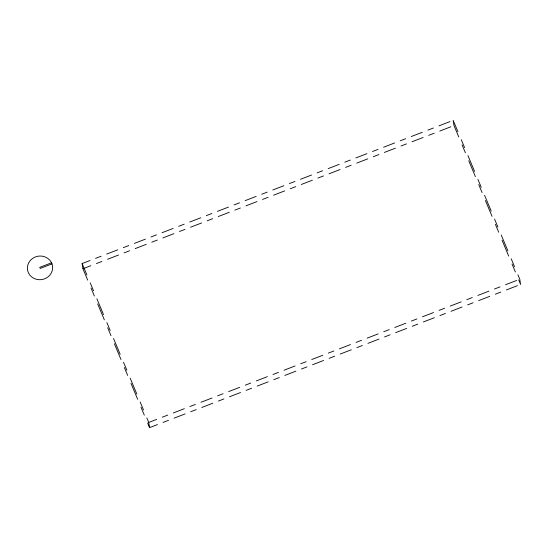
<?xml version="1.0" encoding="UTF-8"?>
<svg xmlns="http://www.w3.org/2000/svg" width="548" height="548" viewBox="0 0 548 548"><rect width="100%" height="100%" fill="white"/><g stroke="black" fill="none" stroke-linecap="round" stroke-linejoin="round"><path stroke-width="0.82" d="M51.491 262.807L39.778 267.328L40.237 268.424L51.95 263.903M87.701 280.117L82.94 268.76L82.125 263.561L90.043 260.506M95.585 258.368L101.12 256.231M106.661 254.094L117.738 249.82M123.273 247.682L128.814 245.545M134.349 243.408L145.426 239.134M150.967 236.996L156.502 234.859M162.037 232.722L173.113 228.448M178.655 226.31L184.19 224.173M189.731 222.036L200.808 217.762M206.343 215.624L211.884 213.487M217.419 211.35L228.495 207.076M234.037 204.938L239.572 202.801M245.114 200.664L256.19 196.389M261.725 194.252L267.266 192.115M272.801 189.978L283.878 185.704M289.413 183.566L294.954 181.429M300.489 179.292L311.565 175.018M317.107 172.88L322.642 170.743M328.184 168.606L339.26 164.332M344.795 162.194L350.336 160.057M355.871 157.92L366.948 153.646M372.489 151.508L378.024 149.371M383.559 147.234L394.635 142.959M400.177 140.822L405.712 138.685M411.253 136.548L422.33 132.274M427.865 130.136L433.406 127.999M438.941 125.862L450.018 121.588M82.94 268.76L90.858 265.705M96.4 263.567L101.935 261.43M107.477 259.293L118.553 255.019M124.088 252.881L129.629 250.744M135.164 248.607L146.241 244.333M151.775 242.195L157.317 240.058M162.852 237.921L173.928 233.647M179.47 231.509L185.005 229.372M190.546 227.235L201.623 222.961M207.158 220.823L212.699 218.686M218.234 216.549L229.311 212.275M234.852 210.137L240.387 208M245.929 205.863L257.005 201.589M262.54 199.451L268.075 197.314M273.616 195.177L284.693 190.903M290.228 188.765L295.769 186.628M301.304 184.491L312.381 180.217M317.922 178.079L323.457 175.942M328.999 173.805L340.075 169.531M345.61 167.393L351.152 165.256M356.686 163.119L367.763 158.845M373.298 156.707L378.839 154.57M384.374 152.433L395.45 148.159M400.992 146.021L406.527 143.884M412.069 141.747L423.145 137.473M428.68 135.335L434.221 133.198M439.756 131.061L450.833 126.787M157.468 424.577L149.549 427.632L148.734 422.433L156.653 419.378M162.194 417.24L167.729 415.103M173.271 412.966L184.347 408.692M189.882 406.554L195.417 404.417M200.958 402.28L212.035 398.006M217.57 395.868L223.111 393.731M228.646 391.594L239.723 387.32M245.264 385.182L250.799 383.045M256.341 380.908L267.417 376.634M272.952 374.496L278.494 372.359M284.028 370.222L295.105 365.948M300.647 363.81L306.181 361.673M311.716 359.536L322.793 355.262M328.334 353.124L333.869 350.987M339.411 348.85L350.487 344.576M356.022 342.438L361.564 340.301M367.098 338.164L378.175 333.89M383.716 331.752L389.251 329.615M394.793 327.478L405.869 323.204M411.404 321.066L416.939 318.929M422.481 316.792L433.557 312.518M439.092 310.38L444.634 308.243M450.168 306.106L461.245 301.832M466.786 299.694L472.321 297.557M477.863 295.42L488.939 291.146M494.474 289.008L500.016 286.871M505.551 284.734L516.627 280.46M163.009 422.44L168.544 420.302M174.086 418.165L185.156 413.891M190.697 411.754L196.232 409.616M201.774 407.479L212.85 403.205M218.385 401.068L223.927 398.93M229.461 396.793L240.538 392.519M246.079 390.382L251.614 388.244M257.156 386.107L268.232 381.833M273.767 379.695L279.309 377.558M284.844 375.421L295.92 371.147M301.455 369.01L306.996 366.872M312.531 364.735L323.608 360.461M329.149 358.324L334.684 356.186M340.226 354.049L351.302 349.775M356.837 347.638L362.379 345.5M367.914 343.363L378.99 339.089M384.532 336.952L390.066 334.814M395.608 332.677L406.678 328.403M412.219 326.266L417.754 324.128M423.296 321.991L434.372 317.717M439.907 315.579L445.449 313.442M450.983 311.305L462.06 307.031M467.602 304.894L473.136 302.756M478.678 300.619L489.754 296.345M495.289 294.208L500.831 292.07M506.366 289.933L517.442 285.659M457.936 131.726L453.175 120.368L453.991 125.567L458.751 136.925M461.272 139.665L464.601 147.611M467.93 155.557L474.589 171.442M477.925 179.388L481.254 187.327M484.583 195.273L491.241 211.158M494.57 219.104L497.906 227.05M501.235 234.989L507.893 250.881M511.222 258.82L514.558 266.766M517.887 274.712L519.785 279.24L520.6 284.439L518.703 279.912M462.08 144.871L465.416 152.817M468.745 160.756L475.404 176.648M478.733 184.587L482.069 192.533M485.398 200.479L492.056 216.364M495.385 224.303L498.721 232.249M502.05 240.195L508.708 256.08M512.038 264.026L515.373 271.966M82.125 263.561L86.892 274.918M90.221 282.857L93.55 290.803M96.88 298.749L103.538 314.634M106.874 322.58L110.203 330.519M113.532 338.465L120.19 354.351M123.526 362.297L126.855 370.243M130.184 378.182L136.842 394.074M140.178 402.013L143.508 409.959M146.837 417.905L148.734 422.433M91.037 288.063L94.366 296.009M97.695 303.948L104.353 319.84M107.689 327.779L111.018 335.725M114.347 343.671L121.005 359.557M124.341 367.503L127.67 375.442M130.999 383.388L137.658 399.273M140.994 407.219L144.323 415.158M147.652 423.104L149.549 427.632M51.759 263.341L51.06 261.951A12.631 11.83 -8.9 0 0 29.825 261.074A12.631 11.83 -8.9 0 0 37.572 279.549A12.631 11.83 -8.9 0 0 52.259 264.807L51.759 263.341"/></g></svg>
